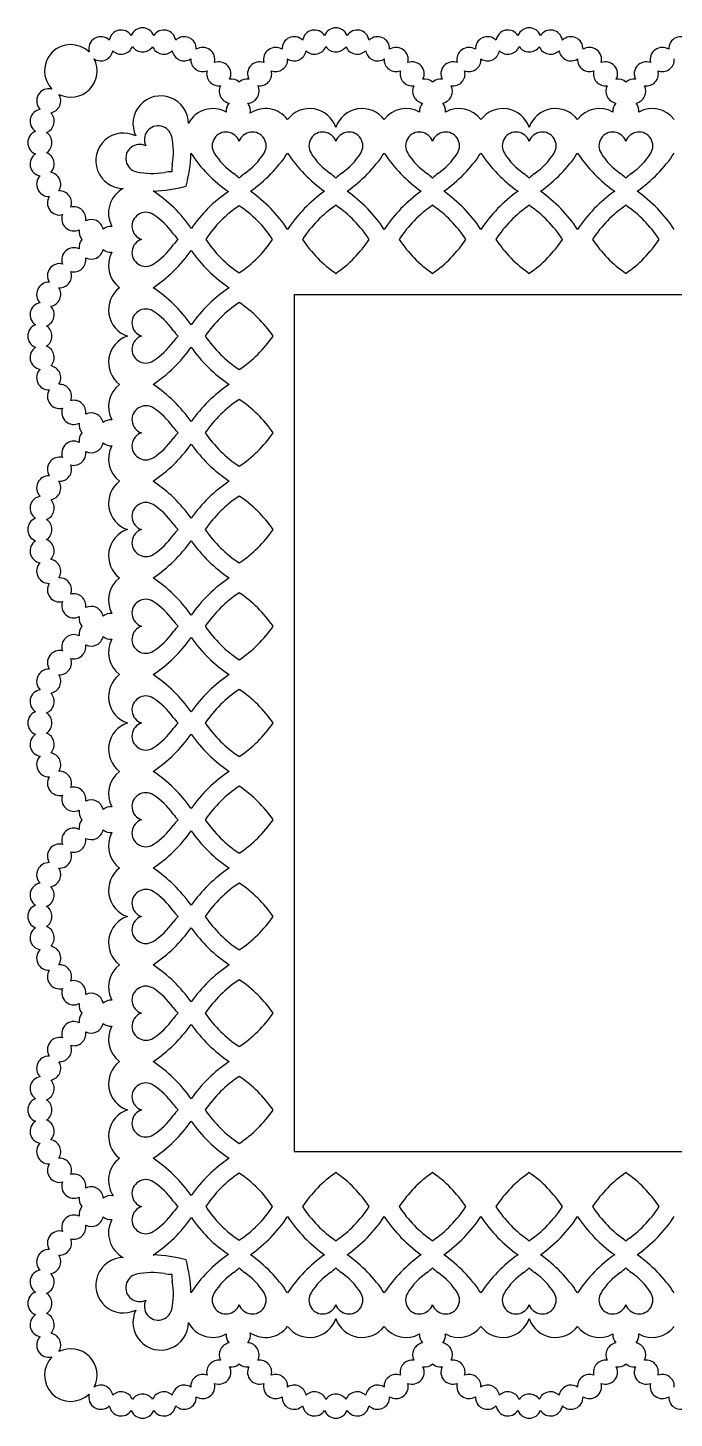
# Model space of a CAD drawing. Extents: x 74 to 507, y -474 to -244.
# Drawn here: x 74.2 to 181.2, y -473.5 to -243.6 of the extents above; entities that cross this region are included whole.
import ezdxf

# ---------------------------------------------------------------- set-up
doc = ezdxf.new("R2010")
doc.units = 0
doc.layers.get('0').update_dxf_attribs({"linetype": 'CONTINUOUS'})

msp = doc.modelspace()

# ---------------------------------------------------------------- linework, layer by layer
for p, q in [((118.338614, -287.667975), (260.097258, -287.667975)), ((118.338614, -287.667975), (118.338614, -429.426619)), ((118.338614, -429.426619), (260.097258, -429.426619))]:
    msp.add_line(p, q)
for centre, radius, start, end in [((93.217936, -245.560153), 2, 21.450379, 158.549621), ((125.217936, -245.560153), 2, 21.450379, 158.549621), ((157.217936, -245.560153), 2, 21.450379, 158.549621), ((86.31183, -247.028091), 2, 45.450379, 195.393195), ((89.68774, -245.931191), 2, 33.450379, 170.549621), ((96.748132, -245.931191), 2, 9.450379, 146.549621), ((100.124042, -247.028091), 2, 357.450379, 134.549621), ((118.31183, -247.028091), 2, 45.450379, 182.549621), ((121.68774, -245.931191), 2, 33.450379, 170.549621), ((128.748132, -245.931191), 2, 9.450379, 146.549621), ((132.124042, -247.028091), 2, 357.450379, 134.549621), ((150.31183, -247.028091), 2, 45.450379, 182.549621), ((153.68774, -245.931191), 2, 33.450379, 170.549621), ((160.748132, -245.931191), 2, 9.450379, 146.549621), ((164.124042, -247.028091), 2, 357.450379, 134.549621), ((182.31183, -247.028091), 2, 45.450379, 182.549621), ((81.35565, -250.685011), 4.352062, 45.91338, 224.08662), ((86.31183, -247.028091), 2, 237.450379, 350.549621), ((89.68774, -245.931191), 2, 225.450379, 338.549621), ((93.217936, -245.560153), 2, 213.450379, 326.549621), ((96.748132, -245.931191), 2, 201.450379, 314.549621), ((100.124042, -247.028091), 2, 189.450379, 302.549621), ((103.198122, -248.802912), 2, 345.450379, 122.549621), ((115.23775, -248.802912), 2, 57.450379, 194.549621), ((118.31183, -247.028091), 2, 237.450379, 350.549621), ((121.68774, -245.931191), 2, 225.450379, 338.549621), ((125.217936, -245.560153), 2, 213.450379, 326.549621), ((128.748132, -245.931191), 2, 201.450379, 314.549621), ((132.124042, -247.028091), 2, 189.450379, 302.549621), ((135.198122, -248.802912), 2, 345.450379, 122.549621), ((147.23775, -248.802912), 2, 57.450379, 194.549621), ((150.31183, -247.028091), 2, 237.450379, 350.549621), ((153.68774, -245.931191), 2, 225.450379, 338.549621), ((157.217936, -245.560153), 2, 213.450379, 326.549621), ((160.748132, -245.931191), 2, 201.450379, 314.549621), ((164.124042, -247.028091), 2, 189.450379, 302.549621), ((167.198122, -248.802912), 2, 345.450379, 122.549621), ((179.23775, -248.802912), 2, 57.450379, 194.549621), ((81.35565, -250.685011), 4.352062, 243.069806, 26.930194), ((103.198122, -248.802912), 2, 177.450379, 290.549621), ((105.83602, -251.178086), 2, 333.450379, 110.549621), ((112.599852, -251.178086), 2, 69.450379, 206.549621), ((115.23775, -248.802912), 2, 249.450379, 2.549621), ((135.198122, -248.802912), 2, 177.450379, 290.549621), ((137.83602, -251.178086), 2, 333.450379, 110.549621), ((144.599852, -251.178086), 2, 69.450379, 206.549621), ((147.23775, -248.802912), 2, 249.450379, 2.549621), ((167.198122, -248.802912), 2, 177.450379, 290.549621), ((169.83602, -251.178086), 2, 333.450379, 110.549621), ((176.599852, -251.178086), 2, 69.450379, 206.549621), ((179.23775, -248.802912), 2, 249.450379, 2.549621), ((105.83602, -251.178086), 2, 165.450379, 278.549621), ((107.922447, -254.049806), 2, 49.628224, 98.549621), ((110.513425, -254.049806), 2, 81.450379, 130.371776), ((112.599852, -251.178086), 2, 261.450379, 14.549621), ((137.83602, -251.178086), 2, 165.450379, 278.549621), ((139.922447, -254.049806), 2, 49.628224, 98.549621), ((142.513425, -254.049806), 2, 81.450379, 130.371776), ((144.599852, -251.178086), 2, 261.450379, 14.549621), ((169.83602, -251.178086), 2, 165.450379, 278.549621), ((171.922447, -254.049806), 2, 49.628224, 98.549621), ((174.513425, -254.049806), 2, 81.450379, 130.371776), ((176.599852, -251.178086), 2, 261.450379, 14.549621), ((77.69873, -255.641191), 2, 74.606805, 224.549621), ((77.69873, -255.641191), 2, 279.450379, 32.549621), ((96.227366, -259.408621), 4.585633, 0.488353, 206.448977), ((107.922447, -254.049806), 2, 153.450379, 258.790866), ((110.513425, -254.049806), 2, 273.450379, 26.549621), ((139.922447, -254.049806), 2, 153.450379, 258.790866), ((142.513425, -254.049806), 2, 281.209134, 26.549621), ((171.922447, -254.049806), 2, 153.450379, 258.790866), ((174.513425, -254.049806), 2, 281.209134, 26.549621), ((76.60183, -259.017101), 2, 99.450379, 236.549621), ((104.870569, -261.50561), 4.585633, 61.208533, 152.23678), ((109.069656, -257.292565), 2, 140.174221, 185.574941), ((109.069656, -257.292565), 2, 348.715637, 38.549621), ((113.565303, -261.50561), 4.585633, 37.199203, 123.549914), ((120.870569, -261.50561), 4.585633, 18.551023, 142.800797), ((129.565303, -261.50561), 4.585633, 37.199203, 161.448977), ((136.870569, -261.50561), 4.585633, 61.208533, 142.800797), ((141.069656, -257.292565), 2, 140.174221, 185.574941), ((141.366216, -257.292565), 2, 354.425059, 39.825779), ((145.565303, -261.50561), 4.585633, 37.199203, 118.791467), ((152.870569, -261.50561), 4.585633, 18.551023, 142.800797), ((161.565303, -261.50561), 4.585633, 37.199203, 161.448977), ((168.870569, -261.50561), 4.585633, 61.208533, 142.800797), ((173.069656, -257.292565), 2, 140.174221, 185.574941), ((173.366216, -257.292565), 2, 354.425059, 39.825779), ((177.565303, -261.50561), 4.585633, 37.199203, 118.791467), ((76.60183, -259.017101), 2, 291.450379, 44.549621), ((95.811122, -262.06643), 2.292817, 12.799604, 206.448977), ((76.230792, -262.547297), 2, 111.450379, 248.549621), ((76.230792, -262.547297), 2, 303.450379, 56.549621), ((90.07926, -265.556727), 4.585633, 63.551023, 269.511647), ((86.429514, -264.112649), 11.894913, 350.065176, 12.399586), ((107.044252, -263.090636), 2.292817, 18.551023, 212.200396), ((111.39162, -263.090636), 2.292817, 327.799604, 161.448977), ((123.044252, -263.090636), 2.292817, 18.551023, 212.200396), ((127.39162, -263.090636), 2.292817, 327.799604, 161.448977), ((139.044252, -263.090636), 2.292817, 18.551023, 212.200396), ((143.39162, -263.090636), 2.292817, 327.799604, 161.448977), ((155.044252, -263.090636), 2.292817, 18.551023, 212.200396), ((159.39162, -263.090636), 2.292817, 327.799604, 161.448977), ((171.044252, -263.090636), 2.292817, 18.551023, 212.200396), ((175.39162, -263.090636), 2.292817, 327.799604, 161.448977), ((76.60183, -266.077493), 2, 123.450379, 260.549621), ((76.60183, -266.077493), 2, 315.450379, 68.549621), ((92.737069, -265.140483), 2.292817, 63.551023, 257.200396), ((77.46415, -263.50106), 23.789825, 344.775294, 358.001146), ((121.031957, -251.131805), 23.789825, 213.604483, 235.123098), ((115.124946, -257.903733), 11.894913, 212.600414, 234.934824), ((103.310926, -257.903733), 11.894913, 305.065176, 327.399586), ((97.403915, -251.131805), 23.789825, 305.065176, 326.395517), ((137.031957, -251.131805), 23.789825, 213.604483, 234.934824), ((131.124946, -257.903733), 11.894913, 212.600414, 234.934824), ((119.310926, -257.903733), 11.894913, 305.065176, 327.399586), ((113.403915, -251.131805), 23.789825, 305.065176, 326.395517), ((153.031957, -251.131805), 23.789825, 213.604483, 234.934824), ((147.124946, -257.903733), 11.894913, 212.600414, 234.934824), ((135.310926, -257.903733), 11.894913, 305.065176, 327.399586), ((129.403915, -251.131805), 23.789825, 305.065176, 326.395517), ((169.031957, -251.131805), 23.789825, 213.604483, 234.934824), ((163.124946, -257.903733), 11.894913, 212.600414, 234.934824), ((151.310926, -257.903733), 11.894913, 305.065176, 327.399586), ((145.403915, -251.131805), 23.789825, 305.065176, 326.395517), ((185.031957, -251.131805), 23.789825, 213.604483, 234.934824), ((179.124946, -257.903733), 11.894913, 212.600414, 234.934824), ((167.310926, -257.903733), 11.894913, 305.065176, 327.399586), ((161.403915, -251.131805), 23.789825, 305.065176, 326.395517), ((104.077313, -267.186219), 6.018553, 170.229445, 181.95584), ((77.69873, -269.453403), 2, 135.450379, 272.549621), ((77.69873, -269.453403), 2, 327.450379, 80.549621), ((94.783288, -255.758875), 11.894913, 257.600414, 279.934824), ((97.856858, -273.406674), 6.018553, 88.04416, 99.770555), ((104.81941, -272.555954), 6.018553, 43.04416, 54.770555), ((113.616462, -272.555954), 6.018553, 125.229445, 136.95584), ((120.81941, -272.555954), 6.018553, 43.04416, 54.770555), ((129.616462, -272.555954), 6.018553, 125.229445, 136.95584), ((136.81941, -272.555954), 6.018553, 43.04416, 54.770555), ((145.616462, -272.555954), 6.018553, 125.229445, 136.95584), ((152.81941, -272.555954), 6.018553, 43.04416, 54.770555), ((161.616462, -272.555954), 6.018553, 125.229445, 136.95584), ((168.81941, -272.555954), 6.018553, 43.04416, 54.770555), ((177.616462, -272.555954), 6.018553, 125.229445, 136.95584), ((79.473551, -272.527483), 2, 339.450379, 92.549621), ((92.176249, -274.19993), 4.585633, 117.76322, 208.791467), ((81.802444, -290.361318), 23.789825, 34.876902, 56.395517), ((94.171699, -246.793511), 23.789825, 271.998854, 285.224706), ((120.746343, -290.361318), 23.789825, 124.042622, 134.444469), ((97.403915, -290.075704), 23.789825, 33.604483, 54.934824), ((137.031957, -290.075704), 23.789825, 125.065176, 146.395517), ((113.403915, -290.075704), 23.789825, 33.604483, 54.934824), ((153.031957, -290.075704), 23.789825, 125.065176, 146.395517), ((129.403915, -290.075704), 23.789825, 33.604483, 54.934824), ((169.031957, -290.075704), 23.789825, 125.065176, 146.395517), ((145.403915, -290.075704), 23.789825, 33.604483, 54.934824), ((185.031957, -290.075704), 23.789825, 125.065176, 146.395517), ((161.403915, -290.075704), 23.789825, 33.604483, 54.934824), ((79.473551, -272.527483), 2, 147.450379, 284.549621), ((81.848725, -275.165381), 2, 351.450379, 104.549621), ((121.031957, -290.075704), 23.789825, 135.555531, 145.957378), ((120.746343, -290.361318), 20.829825, 123.604483, 134.444469), ((97.689529, -290.361318), 20.829825, 45.555531, 56.395517), ((137.031957, -290.075704), 20.829825, 124.553012, 146.395517), ((113.403915, -290.075704), 20.829825, 33.604483, 55.446988), ((153.031957, -290.075704), 20.829825, 124.553012, 146.395517), ((129.403915, -290.075704), 20.829825, 33.604483, 55.446988), ((169.031957, -290.075704), 20.829825, 124.553012, 146.395517), ((145.403915, -290.075704), 20.829825, 33.604483, 55.446988), ((185.031957, -290.075704), 20.829825, 124.553012, 146.395517), ((161.403915, -290.075704), 20.829825, 33.604483, 55.446988), ((81.848725, -275.165381), 2, 159.450379, 296.549621), ((84.720445, -277.251808), 2, 11.209134, 116.549621), ((93.761275, -276.373613), 2.292817, 57.799604, 251.448977), ((88.574372, -284.454307), 11.894913, 35.065176, 57.399586), ((121.031957, -290.075704), 20.829825, 135.555531, 146.395517), ((97.403915, -290.075704), 20.829825, 33.604483, 44.444469), ((84.720445, -277.251808), 2, 171.450379, 220.371776), ((87.963204, -278.399017), 2, 84.425059, 129.825779), ((103.226593, -274.148771), 6.018553, 215.229445, 226.95584), ((81.848725, -281.929213), 2, 63.450379, 200.549621), ((84.720445, -279.842786), 2, 139.628224, 188.549621), ((84.720445, -279.842786), 2, 243.450379, 348.790866), ((87.963204, -278.695577), 2, 230.174221, 275.574941), ((93.761275, -280.720981), 2.292817, 108.551023, 302.200396), ((81.802444, -266.733276), 23.789825, 303.604483, 324.934824), ((88.574372, -272.640287), 11.894913, 302.600414, 324.934824), ((103.226593, -282.945823), 6.018553, 133.04416, 144.770555), ((120.746343, -266.733276), 23.789825, 215.065176, 236.395517), ((121.031957, -267.01889), 20.829825, 213.604483, 224.444469), ((97.403915, -267.01889), 20.829825, 315.555531, 326.395517), ((137.031957, -267.01889), 20.829825, 213.604483, 235.446988), ((113.403915, -267.01889), 20.829825, 304.553012, 326.395517), ((153.031957, -267.01889), 20.829825, 213.604483, 235.446988), ((129.403915, -267.01889), 20.829825, 304.553012, 326.395517), ((169.031957, -267.01889), 20.829825, 213.604483, 235.446988), ((145.403915, -267.01889), 20.829825, 304.553012, 326.395517), ((185.031957, -267.01889), 20.829825, 213.604483, 235.446988), ((161.403915, -267.01889), 20.829825, 304.553012, 326.395517), ((79.473551, -284.567111), 2, 75.450379, 212.549621), ((81.848725, -281.929213), 2, 255.450379, 8.549621), ((92.176249, -282.894664), 4.585633, 151.208533, 232.800797), ((120.746343, -266.733276), 20.829825, 225.555531, 236.395517), ((97.689529, -266.733276), 20.829825, 303.604483, 314.444469), ((79.473551, -284.567111), 2, 267.450379, 20.549621), ((77.69873, -287.641191), 2, 87.450379, 224.549621), ((77.69873, -287.641191), 2, 279.450379, 32.549621), ((92.176249, -290.19993), 4.585633, 127.199203, 251.448977), ((81.802444, -306.361318), 23.789825, 35.065176, 56.395517), ((120.746343, -306.361318), 23.789825, 123.604483, 144.934824), ((76.60183, -291.017101), 2, 99.450379, 236.549621), ((76.60183, -291.017101), 2, 291.450379, 44.549621), ((120.746343, -306.361318), 20.829825, 123.604483, 145.446988), ((97.689529, -306.361318), 20.829825, 34.553012, 56.395517), ((93.761275, -292.373613), 2.292817, 57.799604, 251.448977), ((88.574372, -300.454307), 11.894913, 35.065176, 57.399586), ((76.230792, -294.547297), 2, 111.450379, 248.549621), ((76.230792, -294.547297), 2, 303.450379, 56.549621), ((103.226593, -290.148771), 6.018553, 215.229445, 226.95584), ((76.60183, -298.077493), 2, 123.450379, 260.549621), ((76.60183, -298.077493), 2, 315.450379, 68.549621), ((92.176249, -298.894664), 4.585633, 108.551023, 232.800797), ((93.761275, -296.720981), 2.292817, 108.551023, 302.200396), ((81.802444, -282.733276), 23.789825, 303.604483, 324.934824), ((88.574372, -288.640287), 11.894913, 302.600414, 324.934824), ((103.226593, -298.945823), 6.018553, 133.04416, 144.770555), ((120.746343, -282.733276), 23.789825, 215.065176, 236.395517), ((120.746343, -282.733276), 20.829825, 214.553012, 236.395517), ((97.689529, -282.733276), 20.829825, 303.604483, 325.446988), ((77.69873, -301.453403), 2, 135.450379, 272.549621), ((77.69873, -301.453403), 2, 327.450379, 80.549621), ((79.473551, -304.527483), 2, 147.450379, 284.549621), ((79.473551, -304.527483), 2, 339.450379, 92.549621), ((92.176249, -306.19993), 4.585633, 127.199203, 208.791467), ((81.802444, -322.361318), 23.789825, 35.065176, 56.395517), ((120.746343, -322.361318), 23.789825, 123.604483, 144.934824), ((81.848725, -307.165381), 2, 351.450379, 104.549621), ((120.746343, -322.361318), 20.829825, 123.604483, 145.446988), ((97.689529, -322.361318), 20.829825, 34.553012, 56.395517), ((81.848725, -307.165381), 2, 159.450379, 296.549621), ((84.720445, -309.251808), 2, 11.209134, 116.549621), ((93.761275, -308.373613), 2.292817, 57.799604, 251.448977), ((88.574372, -316.454307), 11.894913, 35.065176, 57.399586), ((84.720445, -309.251808), 2, 171.450379, 220.371776), ((87.963204, -310.399017), 2, 84.425059, 129.825779), ((103.226593, -306.148771), 6.018553, 215.229445, 226.95584), ((81.848725, -313.929213), 2, 63.450379, 200.549621), ((84.720445, -311.842786), 2, 139.628224, 188.549621), ((84.720445, -311.842786), 2, 243.450379, 348.790866), ((87.963204, -310.695577), 2, 230.174221, 275.574941), ((92.176249, -314.894664), 4.585633, 151.208533, 232.800797), ((93.761275, -312.720981), 2.292817, 108.551023, 302.200396), ((81.802444, -298.733276), 23.789825, 303.604483, 324.934824), ((88.574372, -304.640287), 11.894913, 302.600414, 324.934824), ((103.226593, -314.945823), 6.018553, 133.04416, 144.770555), ((120.746343, -298.733276), 23.789825, 215.065176, 236.395517), ((120.746343, -298.733276), 20.829825, 214.553012, 236.395517), ((97.689529, -298.733276), 20.829825, 303.604483, 325.446988), ((79.473551, -316.567111), 2, 75.450379, 212.549621), ((81.848725, -313.929213), 2, 255.450379, 8.549621), ((79.473551, -316.567111), 2, 267.450379, 20.549621), ((77.69873, -319.641191), 2, 87.450379, 224.549621), ((77.69873, -319.641191), 2, 279.450379, 32.549621), ((92.176249, -322.19993), 4.585633, 127.199203, 251.448977), ((81.802444, -338.361318), 23.789825, 35.065176, 56.395517), ((120.746343, -338.361318), 23.789825, 123.604483, 144.934824), ((76.60183, -323.017101), 2, 99.450379, 236.549621), ((76.60183, -323.017101), 2, 291.450379, 44.549621), ((120.746343, -338.361318), 20.829825, 123.604483, 145.446988), ((97.689529, -338.361318), 20.829825, 34.553012, 56.395517), ((93.761275, -324.373613), 2.292817, 57.799604, 251.448977), ((88.574372, -332.454307), 11.894913, 35.065176, 57.399586), ((76.230792, -326.547297), 2, 111.450379, 248.549621), ((76.230792, -326.547297), 2, 303.450379, 56.549621), ((92.176249, -330.894664), 4.585633, 108.551023, 232.800797), ((93.761275, -328.720981), 2.292817, 108.551023, 302.200396), ((103.226593, -322.148771), 6.018553, 215.229445, 226.95584), ((103.226593, -330.945823), 6.018553, 133.04416, 144.770555), ((120.746343, -314.733276), 20.829825, 214.553012, 236.395517), ((97.689529, -314.733276), 20.829825, 303.604483, 325.446988), ((76.60183, -330.077493), 2, 123.450379, 260.549621), ((76.60183, -330.077493), 2, 315.450379, 68.549621), ((81.802444, -314.733276), 23.789825, 303.604483, 324.934824), ((88.574372, -320.640287), 11.894913, 302.600414, 324.934824), ((120.746343, -314.733276), 23.789825, 215.065176, 236.395517), ((77.69873, -333.453403), 2, 135.450379, 272.549621), ((77.69873, -333.453403), 2, 327.450379, 80.549621), ((79.473551, -336.527483), 2, 147.450379, 284.549621), ((79.473551, -336.527483), 2, 339.450379, 92.549621), ((92.176249, -338.19993), 4.585633, 127.199203, 208.791467), ((81.802444, -354.361318), 23.789825, 35.065176, 56.395517), ((120.746343, -354.361318), 23.789825, 123.604483, 144.934824), ((81.848725, -339.165381), 2, 351.450379, 104.549621), ((120.746343, -354.361318), 20.829825, 123.604483, 145.446988), ((97.689529, -354.361318), 20.829825, 34.553012, 56.395517), ((81.848725, -339.165381), 2, 159.450379, 296.549621), ((84.720445, -341.251808), 2, 11.209134, 116.549621), ((93.761275, -340.373613), 2.292817, 57.799604, 251.448977), ((88.574372, -348.454307), 11.894913, 35.065176, 57.399586), ((84.720445, -341.251808), 2, 171.450379, 220.371776), ((84.720445, -343.842786), 2, 139.628224, 188.549621), ((87.963204, -342.399017), 2, 84.425059, 129.825779), ((93.761275, -344.720981), 2.292817, 108.551023, 302.200396), ((103.226593, -338.148771), 6.018553, 215.229445, 226.95584), ((103.226593, -346.945823), 6.018553, 133.04416, 144.770555), ((120.746343, -330.733276), 20.829825, 214.553012, 236.395517), ((97.689529, -330.733276), 20.829825, 303.604483, 325.446988), ((81.848725, -345.929213), 2, 63.450379, 200.549621), ((84.720445, -343.842786), 2, 243.450379, 348.790866), ((87.963204, -342.695577), 2, 230.174221, 275.574941), ((92.176249, -346.894664), 4.585633, 151.208533, 232.800797), ((81.802444, -330.733276), 23.789825, 303.604483, 324.934824), ((88.574372, -336.640287), 11.894913, 302.600414, 324.934824), ((120.746343, -330.733276), 23.789825, 215.065176, 236.395517), ((79.473551, -348.567111), 2, 75.450379, 212.549621), ((81.848725, -345.929213), 2, 255.450379, 8.549621), ((79.473551, -348.567111), 2, 267.450379, 20.549621), ((77.69873, -351.641191), 2, 87.450379, 224.549621), ((77.69873, -351.641191), 2, 279.450379, 32.549621), ((92.176249, -354.19993), 4.585633, 127.199203, 251.448977), ((81.802444, -370.361318), 23.789825, 35.065176, 56.395517), ((120.746343, -370.361318), 23.789825, 123.604483, 144.934824), ((76.60183, -355.017101), 2, 99.450379, 236.549621), ((76.60183, -355.017101), 2, 291.450379, 44.549621), ((93.761275, -356.373613), 2.292817, 57.799604, 251.448977), ((120.746343, -370.361318), 20.829825, 123.604483, 145.446988), ((97.689529, -370.361318), 20.829825, 34.553012, 56.395517), ((88.574372, -364.454307), 11.894913, 35.065176, 57.399586), ((76.230792, -358.547297), 2, 111.450379, 248.549621), ((76.230792, -358.547297), 2, 303.450379, 56.549621), ((92.176249, -362.894664), 4.585633, 108.551023, 232.800797), ((93.761275, -360.720981), 2.292817, 108.551023, 302.200396), ((103.226593, -354.148771), 6.018553, 215.229445, 226.95584), ((103.226593, -362.945823), 6.018553, 133.04416, 144.770555), ((120.746343, -346.733276), 20.829825, 214.553012, 236.395517), ((97.689529, -346.733276), 20.829825, 303.604483, 325.446988), ((76.60183, -362.077493), 2, 123.450379, 260.549621), ((76.60183, -362.077493), 2, 315.450379, 68.549621), ((81.802444, -346.733276), 23.789825, 303.604483, 324.934824), ((88.574372, -352.640287), 11.894913, 302.600414, 324.934824), ((120.746343, -346.733276), 23.789825, 215.065176, 236.395517), ((77.69873, -365.453403), 2, 135.450379, 272.549621), ((77.69873, -365.453403), 2, 327.450379, 80.549621), ((79.473551, -368.527483), 2, 147.450379, 284.549621), ((79.473551, -368.527483), 2, 339.450379, 92.549621), ((92.176249, -370.19993), 4.585633, 127.199203, 208.791467), ((81.802444, -386.361318), 23.789825, 35.065176, 56.395517), ((120.746343, -386.361318), 23.789825, 123.604483, 144.934824), ((81.848725, -371.165381), 2, 351.450379, 104.549621), ((93.761275, -372.373613), 2.292817, 57.799604, 251.448977), ((120.746343, -386.361318), 20.829825, 123.604483, 145.446988), ((97.689529, -386.361318), 20.829825, 34.553012, 56.395517), ((81.848725, -371.165381), 2, 159.450379, 296.549621), ((84.720445, -373.251808), 2, 11.209134, 116.549621), ((87.963204, -374.399017), 2, 84.425059, 129.825779), ((88.574372, -380.454307), 11.894913, 35.065176, 57.399586), ((84.720445, -373.251808), 2, 171.450379, 220.371776), ((84.720445, -375.842786), 2, 139.628224, 188.549621), ((93.761275, -376.720981), 2.292817, 108.551023, 302.200396), ((103.226593, -370.148771), 6.018553, 215.229445, 226.95584), ((103.226593, -378.945823), 6.018553, 133.04416, 144.770555), ((120.746343, -362.733276), 20.829825, 214.553012, 236.395517), ((97.689529, -362.733276), 20.829825, 303.604483, 325.446988), ((81.848725, -377.929213), 2, 63.450379, 200.549621), ((84.720445, -375.842786), 2, 243.450379, 348.790866), ((87.963204, -374.695577), 2, 230.174221, 275.574941), ((92.176249, -378.894664), 4.585633, 151.208533, 232.800797), ((81.802444, -362.733276), 23.789825, 303.604483, 324.934824), ((88.574372, -368.640287), 11.894913, 302.600414, 324.934824), ((120.746343, -362.733276), 23.789825, 215.065176, 236.395517), ((79.473551, -380.567111), 2, 75.450379, 212.549621), ((81.848725, -377.929213), 2, 255.450379, 8.549621), ((77.69873, -383.641191), 2, 87.450379, 224.549621), ((79.473551, -380.567111), 2, 267.450379, 20.549621), ((77.69873, -383.641191), 2, 279.450379, 32.549621), ((92.176249, -386.19993), 4.585633, 127.199203, 251.448977), ((81.802444, -402.361318), 23.789825, 35.065176, 56.395517), ((120.746343, -402.361318), 23.789825, 123.604483, 144.934824), ((76.60183, -387.017101), 2, 99.450379, 236.549621), ((76.60183, -387.017101), 2, 291.450379, 44.549621), ((93.761275, -388.373613), 2.292817, 57.799604, 251.448977), ((120.746343, -402.361318), 20.829825, 123.604483, 145.446988), ((97.689529, -402.361318), 20.829825, 34.553012, 56.395517), ((88.574372, -396.454307), 11.894913, 35.065176, 57.399586), ((76.230792, -390.547297), 2, 111.450379, 248.549621), ((76.230792, -390.547297), 2, 303.450379, 56.549621), ((92.176249, -394.894664), 4.585633, 108.551023, 232.800797), ((93.761275, -392.720981), 2.292817, 108.551023, 302.200396), ((103.226593, -386.148771), 6.018553, 215.229445, 226.95584), ((103.226593, -394.945823), 6.018553, 133.04416, 144.770555), ((120.746343, -378.733276), 20.829825, 214.553012, 236.395517), ((97.689529, -378.733276), 20.829825, 303.604483, 325.446988), ((76.60183, -394.077493), 2, 123.450379, 260.549621), ((76.60183, -394.077493), 2, 315.450379, 68.549621), ((81.802444, -378.733276), 23.789825, 303.604483, 324.934824), ((88.574372, -384.640287), 11.894913, 302.600414, 324.934824), ((120.746343, -378.733276), 23.789825, 215.065176, 236.395517), ((77.69873, -397.453403), 2, 327.450379, 80.549621), ((77.69873, -397.453403), 2, 135.450379, 272.549621), ((79.473551, -400.527483), 2, 147.450379, 284.549621), ((79.473551, -400.527483), 2, 339.450379, 92.549621), ((92.176249, -402.19993), 4.585633, 127.199203, 208.791467), ((81.802444, -418.361318), 23.789825, 35.065176, 56.395517), ((120.746343, -418.361318), 23.789825, 123.604483, 144.934824), ((81.848725, -403.165381), 2, 351.450379, 104.549621), ((93.761275, -404.373613), 2.292817, 57.799604, 251.448977), ((88.574372, -412.454307), 11.894913, 35.065176, 57.399586), ((120.746343, -418.361318), 20.829825, 123.604483, 145.446988), ((97.689529, -418.361318), 20.829825, 34.553012, 56.395517), ((81.848725, -403.165381), 2, 159.450379, 296.549621), ((84.720445, -405.251808), 2, 11.209134, 116.549621), ((87.963204, -406.399017), 2, 84.425059, 129.825779), ((84.720445, -405.251808), 2, 171.450379, 220.371776), ((84.720445, -407.842786), 2, 139.628224, 188.549621), ((93.761275, -408.720981), 2.292817, 108.551023, 302.200396), ((103.226593, -402.148771), 6.018553, 215.229445, 226.95584), ((103.226593, -410.945823), 6.018553, 133.04416, 144.770555), ((120.746343, -394.733276), 20.829825, 214.553012, 236.395517), ((97.689529, -394.733276), 20.829825, 303.604483, 325.446988), ((81.848725, -409.929213), 2, 63.450379, 200.549621), ((84.720445, -407.842786), 2, 243.450379, 348.790866), ((87.963204, -406.695577), 2, 230.174221, 275.574941), ((92.176249, -410.894664), 4.585633, 151.208533, 232.800797), ((81.802444, -394.733276), 23.789825, 303.604483, 324.934824), ((88.574372, -400.640287), 11.894913, 302.600414, 324.934824), ((120.746343, -394.733276), 23.789825, 215.065176, 236.395517), ((79.473551, -412.567111), 2, 75.450379, 212.549621), ((81.848725, -409.929213), 2, 255.450379, 8.549621), ((77.69873, -415.641191), 2, 87.450379, 224.549621), ((79.473551, -412.567111), 2, 267.450379, 20.549621), ((77.69873, -415.641191), 2, 279.450379, 32.549621), ((92.176249, -418.19993), 4.585633, 127.199203, 251.448977), ((81.802444, -434.361318), 23.789825, 35.065176, 56.395517), ((120.746343, -434.361318), 23.789825, 123.604483, 144.934824), ((76.60183, -419.017101), 2, 99.450379, 236.549621), ((76.60183, -419.017101), 2, 291.450379, 44.549621), ((93.761275, -420.373613), 2.292817, 57.799604, 251.448977), ((88.574372, -428.454307), 11.894913, 35.065176, 57.399586), ((120.746343, -434.361318), 20.829825, 123.604483, 145.446988), ((97.689529, -434.361318), 20.829825, 34.553012, 56.395517), ((76.230792, -422.547297), 2, 111.450379, 248.549621), ((76.230792, -422.547297), 2, 303.450379, 56.549621), ((92.176249, -426.894664), 4.585633, 108.551023, 232.800797), ((93.761275, -424.720981), 2.292817, 108.551023, 302.200396), ((103.226593, -418.148771), 6.018553, 215.229445, 226.95584), ((103.226593, -426.945823), 6.018553, 133.04416, 144.770555), ((120.746343, -410.733276), 20.829825, 214.553012, 236.395517), ((97.689529, -410.733276), 20.829825, 303.604483, 325.446988), ((76.60183, -426.077493), 2, 123.450379, 260.549621), ((76.60183, -426.077493), 2, 315.450379, 68.549621), ((81.802444, -410.733276), 23.789825, 303.604483, 324.934824), ((88.574372, -416.640287), 11.894913, 302.600414, 324.934824), ((120.746343, -410.733276), 23.789825, 215.065176, 236.395517), ((77.69873, -429.453403), 2, 327.450379, 80.549621), ((77.69873, -429.453403), 2, 135.450379, 272.549621), ((79.473551, -432.527483), 2, 147.450379, 284.549621), ((79.473551, -432.527483), 2, 339.450379, 92.549621), ((92.176249, -434.19993), 4.585633, 127.199203, 213.549914), ((81.802444, -450.361318), 23.789825, 35.065176, 56.395517), ((120.746343, -450.361318), 23.789825, 123.604483, 144.934824), ((81.848725, -435.165381), 2, 159.450379, 296.549621), ((81.848725, -435.165381), 2, 351.450379, 104.549621), ((93.761275, -436.373613), 2.292817, 57.799604, 251.448977), ((88.574372, -444.454307), 11.894913, 35.065176, 57.399586), ((120.746343, -450.361318), 20.829825, 123.604483, 134.444469), ((97.689529, -450.361318), 20.829825, 45.555531, 56.395517), ((137.031957, -450.075704), 20.829825, 124.553012, 146.395517), ((113.403915, -450.075704), 20.829825, 33.604483, 55.446988), ((153.031957, -450.075704), 20.829825, 124.553012, 146.395517), ((129.403915, -450.075704), 20.829825, 33.604483, 55.446988), ((169.031957, -450.075704), 20.829825, 124.553012, 146.395517), ((145.403915, -450.075704), 20.829825, 33.604483, 55.446988), ((185.031957, -450.075704), 20.829825, 124.553012, 146.395517), ((161.403915, -450.075704), 20.829825, 33.604483, 55.446988), ((84.720445, -437.251808), 2, 3.450379, 116.549621), ((87.963204, -438.695577), 2, 78.715637, 128.549621), ((121.031957, -450.075704), 20.829825, 135.555531, 146.395517), ((97.403915, -450.075704), 20.829825, 33.604483, 44.444469), ((84.720445, -437.251808), 2, 171.450379, 220.371776), ((84.720445, -439.842786), 2, 139.628224, 188.549621), ((93.761275, -440.720981), 2.292817, 108.551023, 302.200396), ((103.226593, -434.148771), 6.018553, 215.229445, 226.95584), ((103.226593, -442.945823), 6.018553, 133.04416, 144.770555), ((121.031957, -427.01889), 20.829825, 213.604483, 224.444469), ((97.403915, -427.01889), 20.829825, 315.555531, 326.395517), ((137.031957, -427.01889), 20.829825, 213.604483, 235.446988), ((113.403915, -427.01889), 20.829825, 304.553012, 326.395517), ((153.031957, -427.01889), 20.829825, 213.604483, 235.446988), ((129.403915, -427.01889), 20.829825, 304.553012, 326.395517), ((169.031957, -427.01889), 20.829825, 213.604483, 235.446988), ((145.403915, -427.01889), 20.829825, 304.553012, 326.395517), ((185.031957, -427.01889), 20.829825, 213.604483, 235.446988), ((161.403915, -427.01889), 20.829825, 304.553012, 326.395517), ((81.848725, -441.929213), 2, 63.450379, 200.549621), ((84.720445, -439.842786), 2, 243.450379, 348.790866), ((87.963204, -438.695577), 2, 230.174221, 275.574941), ((92.176249, -442.894664), 4.585633, 151.208533, 242.23678), ((81.802444, -426.733276), 23.789825, 303.604483, 325.123098), ((88.574372, -432.640287), 11.894913, 302.600414, 324.934824), ((121.031957, -427.01889), 23.789825, 214.042622, 224.444469), ((97.403915, -427.01889), 23.789825, 305.065176, 326.395517), ((137.031957, -427.01889), 23.789825, 213.604483, 234.934824), ((113.403915, -427.01889), 23.789825, 305.065176, 326.395517), ((153.031957, -427.01889), 23.789825, 213.604483, 234.934824), ((129.403915, -427.01889), 23.789825, 305.065176, 326.395517), ((169.031957, -427.01889), 23.789825, 213.604483, 234.934824), ((145.403915, -427.01889), 23.789825, 305.065176, 326.395517), ((185.031957, -427.01889), 23.789825, 213.604483, 234.934824), ((161.403915, -427.01889), 23.789825, 305.065176, 326.395517), ((79.473551, -444.567111), 2, 75.450379, 212.549621), ((81.848725, -441.929213), 2, 255.450379, 8.549621), ((120.746343, -426.733276), 23.789825, 225.555531, 235.957378), ((120.746343, -426.733276), 20.829825, 225.555531, 236.395517), ((97.689529, -426.733276), 20.829825, 303.604483, 314.444469), ((77.69873, -447.641191), 2, 87.450379, 224.549621), ((79.473551, -444.567111), 2, 267.450379, 20.549621), ((77.69873, -447.641191), 2, 279.450379, 32.549621), ((90.07926, -451.537867), 4.585633, 90.488353, 296.448977), ((94.171699, -470.301083), 23.789825, 74.775294, 88.001146), ((77.46415, -453.593534), 23.789825, 1.998854, 15.224706), ((121.031957, -465.962789), 23.789825, 124.876902, 146.395517), ((97.403915, -465.962789), 23.789825, 33.604483, 54.934824), ((137.031957, -465.962789), 23.789825, 125.065176, 146.395517), ((113.403915, -465.962789), 23.789825, 33.604483, 54.934824), ((153.031957, -465.962789), 23.789825, 125.065176, 146.395517), ((129.403915, -465.962789), 23.789825, 33.604483, 54.934824), ((169.031957, -465.962789), 23.789825, 125.065176, 146.395517), ((145.403915, -465.962789), 23.789825, 33.604483, 54.934824), ((185.031957, -465.962789), 23.789825, 125.065176, 146.395517), ((161.403915, -465.962789), 23.789825, 33.604483, 54.934824), ((76.60183, -451.017101), 2, 99.450379, 236.549621), ((76.60183, -451.017101), 2, 291.450379, 44.549621), ((92.737069, -451.954111), 2.292817, 102.799604, 296.448977), ((94.783288, -461.335719), 11.894913, 80.065176, 102.399586), ((97.856858, -443.68792), 6.018553, 260.229445, 271.95584), ((104.077313, -449.908375), 6.018553, 178.04416, 189.770555), ((115.124946, -459.190861), 11.894913, 125.065176, 147.399586), ((104.81941, -444.53864), 6.018553, 305.229445, 316.95584), ((113.616462, -444.53864), 6.018553, 223.04416, 234.770555), ((103.310926, -459.190861), 11.894913, 32.600414, 54.934824), ((131.124946, -459.190861), 11.894913, 125.065176, 147.399586), ((120.81941, -444.53864), 6.018553, 305.229445, 316.95584), ((129.616462, -444.53864), 6.018553, 223.04416, 234.770555), ((119.310926, -459.190861), 11.894913, 32.600414, 54.934824), ((147.124946, -459.190861), 11.894913, 125.065176, 147.399586), ((136.81941, -444.53864), 6.018553, 305.229445, 316.95584), ((145.616462, -444.53864), 6.018553, 223.04416, 234.770555), ((135.310926, -459.190861), 11.894913, 32.600414, 54.934824), ((163.124946, -459.190861), 11.894913, 125.065176, 147.399586), ((152.81941, -444.53864), 6.018553, 305.229445, 316.95584), ((161.616462, -444.53864), 6.018553, 223.04416, 234.770555), ((151.310926, -459.190861), 11.894913, 32.600414, 54.934824), ((179.124946, -459.190861), 11.894913, 125.065176, 147.399586), ((168.81941, -444.53864), 6.018553, 305.229445, 316.95584), ((177.616462, -444.53864), 6.018553, 223.04416, 234.770555), ((167.310926, -459.190861), 11.894913, 32.600414, 54.934824), ((76.230792, -454.547297), 2, 111.450379, 248.549621), ((76.230792, -454.547297), 2, 303.450379, 56.549621), ((86.429514, -452.981945), 11.894913, 347.600414, 9.934824), ((107.044252, -454.003958), 2.292817, 147.799604, 341.448977), ((111.39162, -454.003958), 2.292817, 198.551023, 32.200396), ((123.044252, -454.003958), 2.292817, 147.799604, 341.448977), ((127.39162, -454.003958), 2.292817, 198.551023, 32.200396), ((139.044252, -454.003958), 2.292817, 147.799604, 341.448977), ((143.39162, -454.003958), 2.292817, 198.551023, 32.200396), ((155.044252, -454.003958), 2.292817, 147.799604, 341.448977), ((159.39162, -454.003958), 2.292817, 198.551023, 32.200396), ((171.044252, -454.003958), 2.292817, 147.799604, 341.448977), ((175.39162, -454.003958), 2.292817, 198.551023, 32.200396), ((95.811122, -455.028164), 2.292817, 153.551023, 347.200396), ((76.60183, -458.077493), 2, 123.450379, 260.549621), ((76.60183, -458.077493), 2, 315.450379, 68.549621), ((96.227366, -457.685973), 4.585633, 153.551023, 359.511647), ((120.870569, -455.588984), 4.585633, 217.199203, 341.448977), ((129.565303, -455.588984), 4.585633, 198.551023, 322.800797), ((152.870569, -455.588984), 4.585633, 217.199203, 341.448977), ((161.565303, -455.588984), 4.585633, 198.551023, 322.800797), ((77.69873, -461.453403), 2, 327.450379, 80.549621), ((104.870569, -455.588984), 4.585633, 207.76322, 298.791467), ((109.069656, -459.802029), 2, 174.425059, 219.825779), ((109.069656, -459.802029), 2, 321.450379, 11.284363), ((113.565303, -455.588984), 4.585633, 236.450086, 322.800797), ((136.870569, -455.588984), 4.585633, 217.199203, 298.791467), ((141.069656, -459.802029), 2, 174.425059, 219.825779), ((141.366216, -459.802029), 2, 320.174221, 5.574941), ((145.565303, -455.588984), 4.585633, 241.208533, 322.800797), ((168.870569, -455.588984), 4.585633, 217.199203, 298.791467), ((173.069656, -459.802029), 2, 174.425059, 219.825779), ((173.366216, -459.802029), 2, 320.174221, 5.574941), ((177.565303, -455.588984), 4.585633, 241.208533, 322.800797), ((77.69873, -461.453403), 2, 135.450379, 285.393195), ((81.35565, -466.409583), 4.352062, 333.069806, 116.930194), ((107.922447, -463.044788), 2, 101.209134, 206.549621), ((110.513425, -463.044788), 2, 333.450379, 86.549621), ((139.922447, -463.044788), 2, 101.209134, 206.549621), ((142.513425, -463.044788), 2, 333.450379, 78.790866), ((171.922447, -463.044788), 2, 101.209134, 206.549621), ((174.513425, -463.044788), 2, 333.450379, 78.790866), ((81.35565, -466.409583), 4.352062, 135.91338, 314.08662), ((105.83602, -465.916508), 2, 81.450379, 194.549621), ((112.599852, -465.916508), 2, 345.450379, 98.549621), ((137.83602, -465.916508), 2, 81.450379, 194.549621), ((144.599852, -465.916508), 2, 345.450379, 98.549621), ((169.83602, -465.916508), 2, 81.450379, 194.549621), ((176.599852, -465.916508), 2, 345.450379, 98.549621), ((103.198122, -468.291682), 2, 69.450379, 182.549621), ((105.83602, -465.916508), 2, 249.450379, 26.549621), ((107.922447, -463.044788), 2, 261.450379, 310.371776), ((110.513425, -463.044788), 2, 229.628224, 278.549621), ((112.599852, -465.916508), 2, 153.450379, 290.549621), ((115.23775, -468.291682), 2, 357.450379, 110.549621), ((135.198122, -468.291682), 2, 69.450379, 182.549621), ((137.83602, -465.916508), 2, 249.450379, 26.549621), ((139.922447, -463.044788), 2, 261.450379, 310.371776), ((142.513425, -463.044788), 2, 229.628224, 278.549621), ((144.599852, -465.916508), 2, 153.450379, 290.549621), ((147.23775, -468.291682), 2, 357.450379, 110.549621), ((167.198122, -468.291682), 2, 69.450379, 182.549621), ((169.83602, -465.916508), 2, 249.450379, 26.549621), ((171.922447, -463.044788), 2, 261.450379, 310.371776), ((174.513425, -463.044788), 2, 229.628224, 278.549621), ((176.599852, -465.916508), 2, 153.450379, 290.549621), ((179.23775, -468.291682), 2, 357.450379, 110.549621), ((86.31183, -470.066503), 2, 9.450379, 122.549621), ((100.124042, -470.066503), 2, 57.450379, 170.549621), ((103.198122, -468.291682), 2, 237.450379, 14.549621), ((115.23775, -468.291682), 2, 165.450379, 302.549621), ((118.31183, -470.066503), 2, 9.450379, 122.549621), ((132.124042, -470.066503), 2, 57.450379, 170.549621), ((135.198122, -468.291682), 2, 237.450379, 14.549621), ((147.23775, -468.291682), 2, 165.450379, 302.549621), ((150.31183, -470.066503), 2, 9.450379, 122.549621), ((164.124042, -470.066503), 2, 57.450379, 170.549621), ((167.198122, -468.291682), 2, 237.450379, 14.549621), ((179.23775, -468.291682), 2, 165.450379, 302.549621), ((86.31183, -470.066503), 2, 164.606805, 314.549621), ((89.68774, -471.163403), 2, 21.450379, 134.549621), ((93.217936, -471.534441), 2, 33.450379, 146.549621), ((96.748132, -471.163403), 2, 45.450379, 158.549621), ((100.124042, -470.066503), 2, 225.450379, 2.549621), ((118.31183, -470.066503), 2, 177.450379, 314.549621), ((121.68774, -471.163403), 2, 21.450379, 134.549621), ((125.217936, -471.534441), 2, 33.450379, 146.549621), ((128.748132, -471.163403), 2, 45.450379, 158.549621), ((132.124042, -470.066503), 2, 225.450379, 2.549621), ((150.31183, -470.066503), 2, 177.450379, 314.549621), ((153.68774, -471.163403), 2, 21.450379, 134.549621), ((157.217936, -471.534441), 2, 33.450379, 146.549621), ((160.748132, -471.163403), 2, 45.450379, 158.549621), ((164.124042, -470.066503), 2, 225.450379, 2.549621), ((182.31183, -470.066503), 2, 177.450379, 314.549621), ((89.68774, -471.163403), 2, 189.450379, 326.549621), ((93.217936, -471.534441), 2, 201.450379, 338.549621), ((96.748132, -471.163403), 2, 213.450379, 350.549621), ((121.68774, -471.163403), 2, 189.450379, 326.549621), ((125.217936, -471.534441), 2, 201.450379, 338.549621), ((128.748132, -471.163403), 2, 213.450379, 350.549621), ((153.68774, -471.163403), 2, 189.450379, 326.549621), ((157.217936, -471.534441), 2, 201.450379, 338.549621), ((160.748132, -471.163403), 2, 213.450379, 350.549621)]:
    msp.add_arc(centre, radius, start, end)

doc.saveas('drawing.dxf')
